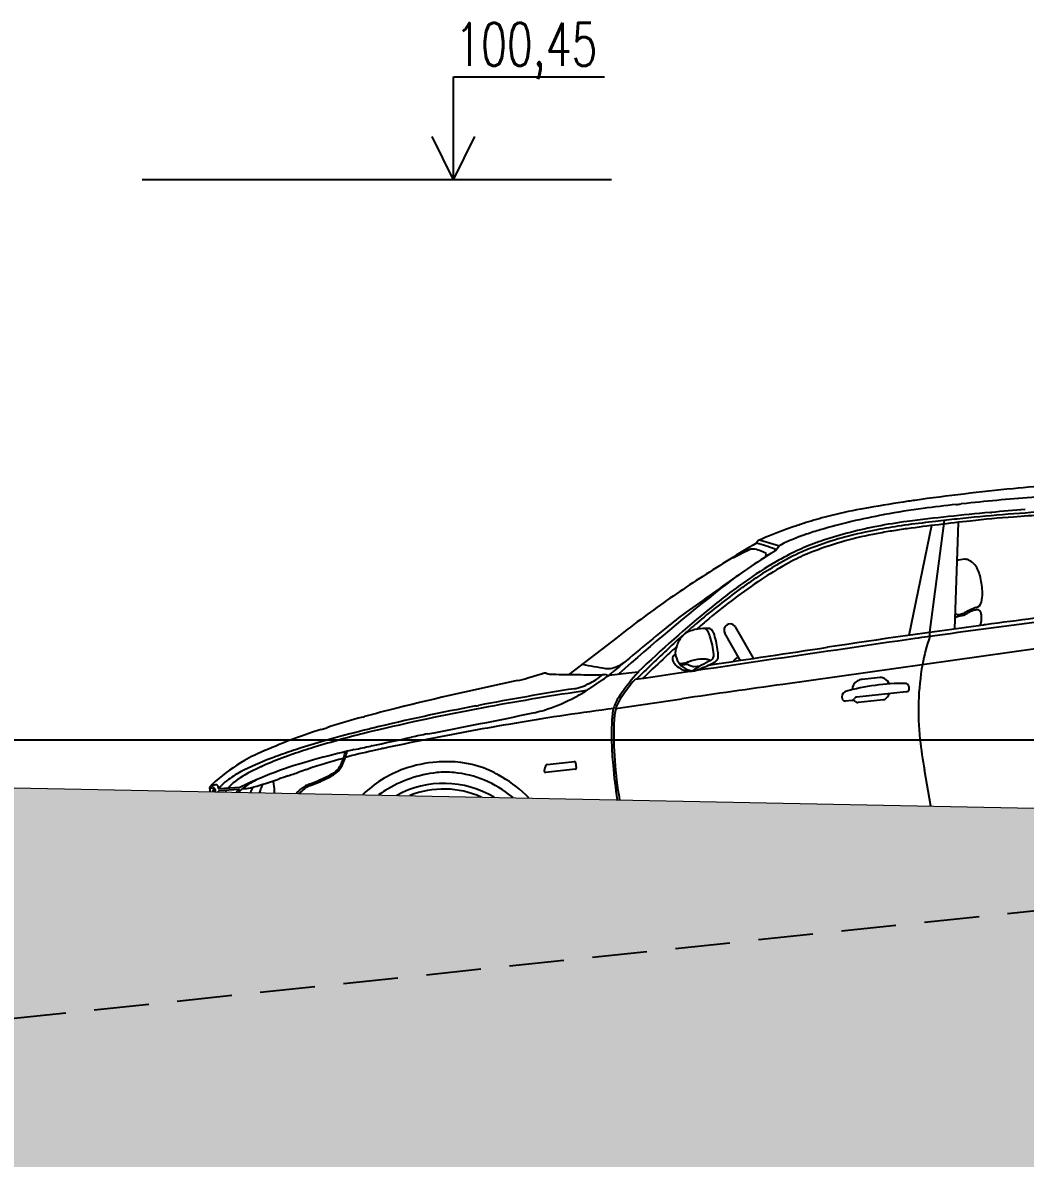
# Model space of a CAD drawing. Header units: metres. Extents: x -442 to 316, y -503 to 125.
# Drawn here: x -4.804 to -1.316, y 16.288 to 20.271 of the extents above; entities that cross this region are included whole.
import ezdxf

# ---------------------------------------------------------------- set-up
doc = ezdxf.new("R2010")
doc.units = ezdxf.units.M
doc.linetypes.add('DASHED', pattern=[19.05, 12.7, -6.35])
for name, color, linetype in [('FIGURE_SAGOME', 252, 'Continuous'), ('popis', 6, 'Continuous'), ('SRAFA', 251, 'Continuous'), ('SRAFY', 3, 'Continuous'), ('ZDIVO', 1, 'Continuous')]:
    doc.layers.add(name, color=color, linetype=linetype)
doc.styles.add('ROMANS', font='romans.shx', dxfattribs={"width": 0.7})

msp = doc.modelspace()

# ---------------------------------------------------------------- hatches: boundary and pattern name
at = {"layer": 'SRAFA', "linetype": 'Continuous'}
msp.add_hatch(color=256, dxfattribs=at).paths.add_polyline_path([(-35.530865, 19.774438), (-35.530865, 16.287732), (5.933, 16.287732), (5.933, 17.274438), (3.108387, 17.274438), (3.108387, 17.474438), (1.867037, 17.474438), (-5.132963, 17.614438), (-7.006338, 17.716752), (-24.302963, 19.049174), (-33.717793, 19.774438)])

# ---------------------------------------------------------------- linework, layer by layer
at = {"layer": 'FIGURE_SAGOME', "linetype": 'Continuous'}
for p, q in [((-1.860873, 18.58278), (-1.88792, 18.578011)), ((-1.520696, 18.598004), (-1.538758, 18.596041)), ((-1.436257, 18.566522), (-1.438502, 18.566325)), ((-1.805598, 18.558868), (-1.809726, 18.558105)), ((-1.641924, 18.520888), (-1.72102, 18.138757)), ((-1.627857, 18.535296), (-1.663005, 18.531181)), ((-1.647738, 18.149575), (-1.597002, 18.538839)), ((-1.549565, 18.531967), (-1.562536, 18.160905)), ((-2.119368, 18.517561), (-2.146319, 18.508001)), ((-2.077821, 18.490454), (-2.083053, 18.48866)), ((-1.842234, 18.503978), (-1.859613, 18.500453)), ((-1.840881, 18.490999), (-1.846009, 18.490002)), ((-1.831921, 18.517957), (-1.840085, 18.516333)), ((-1.779761, 18.501911), (-1.786142, 18.500854)), ((-2.251253, 18.460615), (-2.251197, 18.460091)), ((-2.250165, 18.463577), (-2.250519, 18.463136)), ((-2.239987, 18.470842), (-2.170713, 18.450588)), ((-2.173287, 18.447727), (-2.183067, 18.434797)), ((-2.217936, 18.416288), (-2.21749, 18.417312)), ((-2.185292, 18.432903), (-2.18853, 18.431191)), ((-2.183726, 18.435434), (-2.183308, 18.434479)), ((-2.136842, 18.420188), (-2.137753, 18.419726)), ((-2.178493, 18.385059), (-2.181737, 18.383138)), ((-2.146414, 18.38685), (-2.148366, 18.385764)), ((-1.478726, 18.362228), (-1.479407, 18.363935)), ((-2.4381, 18.34392), (-2.460562, 18.329357)), ((-2.291029, 18.325462), (-2.291893, 18.324849)), ((-1.46855, 18.253708), (-1.468284, 18.254682)), ((-1.55337, 18.211945), (-1.552485, 18.211841)), ((-1.537536, 18.213249), (-1.536817, 18.213476)), ((-1.490145, 18.226693), (-1.490575, 18.226617)), ((-2.450725, 18.1878), (-2.451852, 18.18685)), ((-2.42546, 18.158902), (-2.429229, 18.162931)), ((-2.415749, 18.197525), (-2.41727, 18.19626)), ((-2.324671, 18.167819), (-2.26295, 18.058761)), ((-1.561007, 18.199353), (-1.561195, 18.199258)), ((-1.467937, 18.195717), (-1.467728, 18.199732)), ((-2.735913, 18.131804), (-2.903884, 18.002307)), ((-2.307484, 18.052118), (-2.361021, 18.146716)), ((-1.647503, 18.134611), (-1.647738, 18.149575)), ((-2.52986, 18.098076), (-2.531904, 18.091273)), ((-1.271939, 18.092544), (-2.159268, 17.968059)), ((-2.722053, 18.037771), (-2.710438, 18.045056)), ((-2.54003, 18.045833), (-2.540111, 18.045951)), ((-2.52995, 18.060429), (-2.52989, 18.060254)), ((-2.488873, 18.04607), (-2.493806, 18.044387)), ((-2.42553, 18.055244), (-2.426789, 18.055442)), ((-2.3953, 18.046642), (-2.39393, 18.047616)), ((-2.388067, 18.05259), (-2.388195, 18.052461)), ((-2.384203, 18.061585), (-2.384181, 18.062055)), ((-3.046476, 17.990389), (-2.995092, 18.005619)), ((-2.965153, 18.003663), (-2.948692, 18.003248)), ((-2.764044, 18.00056), (-2.695371, 18.007855)), ((-2.695371, 18.007855), (-2.662646, 18.01133)), ((-2.662646, 18.01133), (-2.662601, 18.011335)), ((-2.487894, 18.036494), (-2.470796, 18.029991)), ((-2.468746, 18.029725), (-2.446346, 18.032104)), ((-2.835579, 17.969873), (-2.845238, 17.965306)), ((-2.787558, 17.983523), (-2.835068, 17.951394)), ((-2.770246, 17.999579), (-2.767729, 17.997734)), ((-1.820132, 17.991943), (-1.883031, 17.985262)), ((-2.723707, 17.933035), (-2.731663, 17.921387)), ((-2.717406, 17.928594), (-2.725362, 17.916946)), ((-1.729663, 17.941854), (-1.902261, 17.923522)), ((-2.740113, 17.884679), (-2.510381, 17.917981)), ((-1.919362, 17.912391), (-1.941195, 17.910072)), ((-1.905482, 17.907041), (-1.914859, 17.913879)), ((-1.910481, 17.918467), (-1.911141, 17.917446)), ((-1.808802, 17.914396), (-1.897702, 17.904954)), ((-3.620709, 17.854308), (-3.615288, 17.855802)), ((-2.751571, 17.868175), (-2.751677, 17.867459)), ((-2.743995, 17.866996), (-2.744102, 17.86628)), ((-3.766089, 17.810944), (-3.746406, 17.817155)), ((-3.585894, 17.815746), (-3.59239, 17.814166)), ((-3.564513, 17.810107), (-3.586538, 17.804857)), ((-3.080262, 17.834518), (-3.113993, 17.828802)), ((-3.733834, 17.777123), (-3.741474, 17.77499)), ((-3.863845, 17.72503), (-3.884359, 17.717887)), ((-3.683646, 17.730283), (-3.683965, 17.733278)), ((-3.555579, 17.743788), (-3.586956, 17.736875)), ((-3.967416, 17.684834), (-3.972485, 17.682588)), ((-3.923223, 17.716828), (-3.927697, 17.715184)), ((-3.792406, 17.705076), (-3.826309, 17.695506)), ((-3.700405, 17.682644), (-3.698653, 17.686139)), ((-3.693185, 17.685383), (-3.690304, 17.691632)), ((-3.320288, 17.698584), (-3.333389, 17.698626)), ((-2.979503, 17.689246), (-2.883965, 17.699394)), ((-2.88025, 17.696346), (-2.878162, 17.676688)), ((-2.752754, 17.717534), (-2.750242, 17.686712)), ((-2.7453, 17.720273), (-2.744041, 17.702482)), ((-4.032765, 17.670085), (-4.036907, 17.66804)), ((-3.816739, 17.671931), (-3.812326, 17.673432)), ((-3.733941, 17.646746), (-3.732437, 17.647559)), ((-3.7211, 17.660685), (-3.719701, 17.661595)), ((-3.303417, 17.661094), (-3.303932, 17.661144)), ((-3.135659, 17.645046), (-3.149459, 17.653013)), ((-2.881154, 17.672927), (-2.985163, 17.66188)), ((-1.64471, 17.544673), (-1.666758, 17.670662)), ((-4.13965, 17.616464), (-4.154041, 17.607926)), ((-4.141311, 17.606612), (-4.152977, 17.605373)), ((-4.129944, 17.618379), (-4.130123, 17.618421)), ((-4.125281, 17.6149), (-4.125373, 17.615051)), ((-4.121901, 17.60543), (-4.123867, 17.611774)), ((-4.048918, 17.609275), (-4.120753, 17.60463)), ((-4.10016, 17.627915), (-4.100706, 17.627451)), ((-4.056942, 17.636287), (-4.059308, 17.634565)), ((-3.985771, 17.637709), (-4.012824, 17.626008)), ((-3.97725, 17.641395), (-3.985771, 17.637709)), ((-3.974946, 17.607734), (-3.975519, 17.606219)), ((-3.918171, 17.636875), (-3.911787, 17.639084)), ((-3.832394, 17.606533), (-3.831311, 17.607363)), ((-3.81549, 17.616857), (-3.814424, 17.617341)), ((-3.803382, 17.615987), (-3.788874, 17.621606)), ((-3.555914, 17.63555), (-3.556246, 17.635341)), ((-4.151519, 17.601465), (-4.151742, 17.60357)), ((-4.120554, 17.598441), (-4.052317, 17.603223)), ((-3.099335, 17.574848), (-3.102571, 17.577512))]:
    msp.add_line(p, q, dxfattribs=at)
for centre, radius, start, end in [((-1.735761, 17.206691), 0.764776, 89.786328, 105.598485), ((-1.884364, 17.950202), 0.033693, 119.215902, 181.322005), ((-1.878122, 17.93904), 0.046482, 96.062991, 119.215902), ((-1.817767, 17.969673), 0.022395, 55.958741, 96.062991), ((-1.836275, 17.942276), 0.055458, 29.609375, 55.958741), ((-1.73295, 17.960264), 0.011198, 47.666057, 89.786328), ((-1.737826, 17.954912), 0.018438, 344.59714, 47.666057), ((-1.93384, 17.924555), 0.020368, 119.771457, 201.416305), ((-1.938394, 17.932515), 0.011198, 105.598485, 119.771457), ((-1.901078, 17.912387), 0.011198, 96.062991, 147.113865), ((-1.819884, 17.942457), 0.030806, 300.321975, 346.867429), ((-1.730846, 17.952989), 0.011198, 276.062991, 344.59714), ((-1.942377, 17.921207), 0.011198, 201.416305, 276.062991), ((-1.920545, 17.923526), 0.011198, 276.062991, 327.113865), ((-1.898884, 17.916089), 0.011198, 233.899814, 276.062991), ((-1.809985, 17.925531), 0.011198, 276.062991, 300.321975), ((-3.339232, 17.282469), 0.341078, 59.074565, 118.63391), ((-3.339232, 17.282469), 0.321084, 66.072962, 111.635512)]:
    msp.add_arc(centre, radius, start, end, dxfattribs=at)
for centre, major_axis, ratio, start_param, end_param in [((-0.508625, 10.02078), (-0.915767, 8.621749), 0.98522167, -0.00781021, 0.03247485), ((-0.955561, 14.560951), (-0.433908, 4.085147), 0.98522167, -0.0428763, -0.00781021), ((-0.877651, 12.940492), (-0.60497, 5.695662), 0.98522167, 0.04295608, 0.06770543), ((-1.386179, 16.34807), (-0.24106, 2.269526), 0.98522167, 0.03247485, 0.04295608), ((-0.758019, 11.575438), (-0.746097, 7.024347), 0.98522167, -0.03256779, 0.00239608), ((-1.633262, 17.116642), (-0.156689, 1.475192), 0.98522167, 0.06770543, 0.14931817), ((-1.273024, 15.640331), (-0.313378, 2.950384), 0.98522167, 0.02919611, 0.07579058), ((-0.772265, 11.05527), (-0.796449, 7.4984), 0.98522167, -0.01761002, 0.02139949), ((-1.182511, 14.971856), (-0.384628, 3.621195), 0.98522167, -0.00311703, 0.02919611), ((-1.883742, 21.772572), (-0.337484, 3.177337), 0.98522167, 3.13847562, 3.14398874), ((-0.837001, 11.805688), (-0.715683, 6.738), 0.98522167, -0.04736693, 0), ((-1.617741, 20.612543), (-0.216954, 2.042574), 0.98522167, 3.12398263, 3.12537645), ((-0.819136, 11.747535), (-0.723179, 6.808579), 0.98522167, -0.03362585, -0.0162162), ((-1.745313, 17.440397), (-0.12053, 1.134763), 0.98522167, 0.19369278, 0.23171793), ((-1.561781, 16.84012), (-0.186865, 1.759298), 0.98522167, 0.14931817, 0.19369278), ((-1.399288, 16.308883), (-0.24151, 2.273767), 0.98522167, 0.07579058, 0.17585093), ((-1.524415, 16.950415), (-0.168742, 1.588668), 0.98522167, 0.02139949, 0.08920323), ((-1.268456, 15.151589), (-0.359383, 3.383518), 0.98522167, 0.01055517, 0.03960969), ((-0.47745, 9.172731), (-0.995005, 9.367758), 0.98522167, 0.00374109, 0.02757485), ((-0.784423, 11.310673), (-0.768261, 7.233015), 0.98522167, 0, 0.01055517), ((-1.008129, 13.999512), (-0.48212, 4.539053), 0.98522167, -0.02974171, 0.00374109), ((-0.992043, 13.78969), (-0.504347, 4.748316), 0.98522167, -0.05153988, -0.02974171), ((-1.684896, 17.179245), (-0.148682, 1.399808), 0.98522167, 0.23171793, 0.30568486), ((-1.85866, 17.820619), (-0.074487, 0.701275), 0.98522167, 0.22140449, 0.34970032), ((-1.714722, 17.409468), (-0.12053, 1.134763), 0.98522167, 0.17585093, 0.22140449), ((-1.605382, 17.213276), (-0.138597, 1.30486), 0.98522167, 0.09051175, 0.26090255), ((-1.60454, 17.231349), (-0.13538, 1.274572), 0.98522167, 0.08497478, 0.26418092), ((-1.537056, 16.971612), (-0.166285, 1.56554), 0.98522167, 0.08920323, 0.21594966), ((-1.528973, 16.937593), (-0.168742, 1.588668), 0.98522167, 0.03960969, 0.09293275), ((-1.453913, 16.473937), (-0.216954, 2.042574), 0.98522167, 0.05749218, 0.08497478), ((-1.484447, 16.700207), (-0.192848, 1.815621), 0.98522167, 0.02757485, 0.05749218), ((0.694323, 13.384248), (-0.621406, 5.850401), 0.98522167, 0.42556105, 0.46342369), ((-2.247899, 18.460972), (-0.000362, 0.003404), 0.98522167, 0.78191643, 1.57079633), ((-2.424891, 17.802952), (-0.071929, 0.6772), 0.98522167, -0.46897253, -0.36921114), ((-2.232699, 18.449147), (-0.002411, 0.022695), 0.98522167, 0.30568486, 0.78191643), ((-2.15543, 18.433798), (-0.002411, 0.022695), 0.98522167, 0.34970032, 0.80994688), ((-1.725787, 17.590102), (-0.098014, 0.922777), 0.98522167, 0.27664294, 0.35884521), ((-1.815605, 17.815909), (-0.072318, 0.680858), 0.98522167, 0.21594966, 0.27664294), ((-1.248654, 16.835382), (-0.19612, 1.846426), 0.98522167, 0.43229134, 0.55311649), ((-2.330721, 18.412552), (-0.000362, 0.003404), 0.98522167, 2.18310134, 3.51212073), ((-1.789879, 17.351381), (-0.125682, 1.183266), 0.98522167, 0.314715, 0.37052807), ((-2.264721, 18.425693), (-0.001446, 0.013617), 0.98522167, -0.24656028, 0.314715), ((-2.28263, 18.296022), (-0.015285, 0.143901), 0.98522167, -0.57400792, -0.24656028), ((-2.232338, 18.422784), (-0.001687, 0.015887), 0.98522167, 3.59638799, 4.18932405), ((-2.219999, 18.421985), (-0.000362, 0.003404), 0.98522167, 4.66738332, 5.70917739), ((-2.226925, 18.421568), (-0.001105, 0.010407), 0.98522167, 4.18932405, 4.66738332), ((-2.185398, 18.425118), (-0.000723, 0.006809), 0.98522167, 0.37538455, 0.43229134), ((-2.18989, 18.432671), (-0.000723, 0.006809), 0.98522167, -1.25953762, -0.46897253), ((-2.188424, 18.438976), (-0.000723, 0.006809), 0.98522167, 3.5169772, 3.95153954), ((-1.733365, 17.603103), (-0.096424, 0.907811), 0.98522167, 0.35884521, 0.41733639), ((-1.734686, 17.616157), (-0.094003, 0.885018), 0.98522167, 0.31283008, 0.42321086), ((-1.758341, 17.671604), (-0.086138, 0.810968), 0.98522167, 0.30393114, 0.3965807), ((-1.90897, 18.012463), (-0.048212, 0.453905), 0.98522167, 0.26090255, 0.31283008), ((-1.899808, 18.001119), (-0.048212, 0.453905), 0.98522167, 0.26418092, 0.30393114), ((-1.52667, 18.335063), (-0.007232, 0.068086), 0.98522167, -0.10630201, 0.31390233), ((-1.526665, 18.329725), (-0.007796, 0.073395), 0.98522167, -0.12534143, -0.10630201), ((-1.525965, 18.369283), (-0.003616, 0.034043), 0.98522167, -0.64331297, -0.12534144), ((-1.385074, 17.002907), (-0.168742, 1.588668), 0.98522167, 0.42321086, 0.51878498), ((-1.45875, 17.120872), (-0.15518, 1.460983), 0.98522167, 0.41733639, 0.50506827), ((-1.551045, 17.28486), (-0.132583, 1.24824), 0.98522167, 0.3965807, 0.47872854), ((-1.544729, 18.337285), (-0.007555, 0.071126), 0.98522167, -1.29318788, -0.64331297), ((-1.614207, 18.306953), (-0.015669, 0.147519), 0.98522167, -1.45100923, -1.29318788), ((-0.637837, 15.443374), (-0.36159, 3.40429), 0.98522167, 0.46342369, 0.52880464), ((8.13336, 3.038893), (-1.964243, 18.492929), 0.98522167, 0.49907324, 0.51135564), ((-1.024121, 16.477941), (-0.234692, 2.209571), 0.98522167, 0.47872854, 0.58136853), ((-0.999011, 16.453609), (-0.24106, 2.269526), 0.98522167, 0.50506827, 0.57094438), ((-1.747983, 18.275999), (-0.030386, 0.28608), 0.98522167, 4.64248009, 4.83217608), ((2.402211, 12.055788), (-0.833962, 7.851571), 0.98522167, 0.55311649, 0.61320649), ((-0.76076, 16.125102), (-0.282928, 2.663704), 0.98522167, 0.51878498, 0.58742722), ((-1.565828, 18.282352), (-0.010848, 0.102129), 0.98522167, 4.3352858, 4.64248009), ((-1.493602, 18.260814), (-0.002786, 0.02623), 0.98522167, 3.26332977, 4.3352858), ((1.843783, 12.026594), (-0.809294, 7.619328), 0.98522167, 0.52880464, 0.54433744), ((0.164781, 14.98469), (-0.439856, 4.141148), 0.98522167, 0.57094438, 0.65273181), ((-1.712924, 17.101431), (-0.144636, 1.361716), 0.98522167, 0.51135564, 0.57653752), ((-1.521075, 18.117885), (-0.0096, 0.09038), 0.98522167, 0.20477107, 0.35473783), ((-1.549337, 18.248213), (-0.003857, 0.036312), 0.98522167, 2.71310397, 2.92188133), ((-1.548409, 18.248494), (-0.003898, 0.036698), 0.98522167, 2.92188133, 3.33783702), ((-1.534077, 18.158803), (-0.005062, 0.04766), 0.98522167, 0.0541817, 0.20477107), ((-1.552138, 18.271294), (-0.006972, 0.065639), 0.98522167, 3.19577436, 3.58597572), ((-1.556989, 18.278865), (-0.007232, 0.068086), 0.98522167, 3.33783702, 3.49994103), ((0.050673, 15.028325), (-0.376485, 3.544529), 0.98522167, 0.35056076, 0.35834838), ((-1.493285, 18.174096), (-0.005062, 0.04766), 0.98522167, 0.36491566, 0.44438307), ((-1.375044, 17.93888), (-0.032921, 0.309941), 0.98522167, 0.31825841, 0.36491566), ((-1.472374, 18.168395), (-0.007232, 0.068086), 0.98522167, 0.12173711, 0.35056076), ((-1.482362, 18.179402), (-0.005062, 0.04766), 0.98522167, 0.06741124, 0.31825841), ((-1.482372, 18.182009), (-0.004791, 0.045104), 0.98522167, -0.1047355, 0.06741124), ((-1.482461, 18.21595), (-0.001205, 0.011348), 0.98522167, -0.6120528, -0.1047355), ((-1.484971, 18.211348), (-0.001762, 0.016586), 0.98522167, -1.20414049, -0.6120528), ((-1.480352, 18.213737), (-0.001205, 0.011348), 0.98522167, -1.43565027, -1.20414049), ((-1.528481, 18.201808), (-0.00652, 0.061381), 0.98522167, 4.63806259, 4.84753504), ((-1.512644, 18.202289), (-0.004821, 0.045391), 0.98522167, 4.55206065, 4.63806259), ((13.85569, -2.326169), (-2.785739, 26.227136), 0.98522167, 0.57653752, 0.58575138), ((-0.752791, 16.113049), (-0.284451, 2.678041), 0.98522167, 0.58742722, 0.61202974), ((-2.42801, 18.002282), (-0.016971, 0.159778), 0.98522167, -0.18092642, 0.31475673), ((-0.130247, 15.37027), (-0.385696, 3.631242), 0.98522167, 0.58136853, 0.59708236), ((-2.417205, 18.151084), (-0.001205, 0.011348), 0.98522167, -0.59428627, -0.18092642), ((-2.342846, 18.157268), (-0.002248, 0.02116), 0.98522167, -1.15614761, 1.98544505), ((2.997556, -15.28473), (-3.565318, 33.566706), 0.98522167, 0.02706681, 0.04354605), ((15.395068, -107.772837), (-13.420045, 126.346863), 0.98522167, 0.02579521, 0.02922404), ((-1.54355, 18.200022), (-0.008116, 0.076412), 0.98522167, 4.25087169, 4.55206065), ((-0.858494, 13.650082), (-0.48212, 4.539053), 0.98522168, 0.02545442, 0.02706681), ((5.326977, -33.334014), (-5.48753, 51.663928), 0.98522167, 0.02207218, 0.02545442), ((80.132841, -546.749072), (-60.287408, 567.59311), 0.98522168, 0.0386157, 0.04036758), ((-0.752791, 16.113049), (-0.284451, 2.678041), 0.98522167, 0.61514209, 0.64036497), ((-2.425137, 18.065389), (-0.011734, 0.110472), 0.98522167, 0.78328398, 1.16782784), ((-2.473531, 18.105259), (-0.005062, 0.04766), 0.98522167, 0.31475673, 0.78328398), ((-2.461291, 18.124397), (-0.005303, 0.04993), 0.98522167, -1.27283056, -0.91727791), ((-2.498491, 18.108317), (-0.009642, 0.090781), 0.98522167, -1.36184367, -1.27283056), ((-2.708526, 18.039224), (-0.033331, 0.313805), 0.98522167, -1.57042035, -1.36184367), ((-2.423097, 18.139809), (-0.002555, 0.024058), 0.98522167, -1.1155996, -0.59428627), ((-2.440613, 18.127845), (-0.004821, 0.045391), 0.98522167, -1.38212722, -1.10054609), ((-2.743563, 18.035044), (-0.038771, 0.365019), 0.98522167, -1.54518304, -1.38212722), ((-1.043944, 13.610505), (-0.48212, 4.539053), 0.98522167, 0.02922404, 0.0386157), ((-1.070647, 17.922429), (-0.065704, 0.618587), 0.98522167, 1.11839186, 1.28176488), ((1.817448, 13.292884), (-0.689597, 6.492411), 0.98522167, 0.64036497, 0.66445714), ((-0.130247, 15.37027), (-0.385696, 3.631242), 0.98522167, 0.62253601, 0.64035781), ((-2.484711, 18.079046), (-0.005222, 0.049166), 0.98522167, 1.25794548, 1.74353389), ((-2.51039, 18.084558), (-0.002411, 0.022695), 0.98522167, 1.16782784, 1.25794548), ((-24.352806, 167.259433), (-15.931071, 149.987642), 0.98522167, 3.18233214, 3.18513871), ((-2.496503, 18.067801), (-0.012053, 0.113476), 0.98522167, 4.55773819, 4.73800227), ((3.64342, 11.229597), (-0.980543, 9.231607), 0.98522167, 0.64035781, 0.65089449), ((-2.525042, 18.056602), (-0.001971, 0.018559), 0.98522167, 0.34582097, 2.0764346), ((-2.475536, 18.091416), (-0.008437, 0.079433), 0.98522167, 2.07271298, 2.41338957), ((-2.431275, 18.094476), (-0.011182, 0.105279), 0.98522167, 1.74353389, 1.79398581), ((-2.46751, 18.081777), (-0.007069, 0.066555), 0.98522167, 1.79398581, 2.77057802), ((-2.513213, 18.10246), (-0.006472, 0.06093), 0.98522167, 2.91910074, 3.36142941), ((-2.561159, 18.262382), (-0.024106, 0.226953), 0.98522167, 3.36142941, 3.37093097), ((-2.425584, 17.868989), (-0.019877, 0.187133), 0.98522167, 0.01461005, 0.22933832), ((-2.102902, 17.428467), (-0.073532, 0.692284), 0.98522167, 0.3574412, 0.46272152), ((-2.438572, 17.976513), (-0.008437, 0.079433), 0.98522167, -0.25766365, 0.01461005), ((-2.440886, 17.952387), (-0.010995, 0.103514), 0.98522167, -0.40925294, -0.25766365), ((-2.419494, 18.070035), (-0.00217, 0.020426), 0.98522167, 3.49903386, 4.71276496), ((-2.43412, 18.102756), (-0.007232, 0.068086), 0.98522167, 3.48088619, 3.64727069), ((-2.41981, 18.085025), (-0.004821, 0.045391), 0.98522167, 3.64727069, 3.81763965), ((-2.397806, 18.062281), (-0.00146, 0.013742), 0.98522167, 3.81763965, 4.55773819), ((-2.217276, 17.930879), (-0.017499, 0.164753), 0.98522167, 0.5297507, 0.67818599), ((-2.98745, 17.979332), (-0.002893, 0.027234), 0.98522167, -0.3348698, 0.17969625), ((-2.951005, 18.138966), (-0.014429, 0.13585), 0.98522167, 2.80672285, 2.84417936), ((-2.963688, 18.072099), (-0.007232, 0.068086), 0.98522167, 2.84417936, 3.01248771), ((-2.851048, 22.565679), (-0.48212, 4.539053), 0.98522167, 3.01248771, 3.03169474), ((-2.430643, 20.26853), (-0.240157, 2.261027), 0.98522167, 2.84255437, 2.87938451), ((-2.769187, 18.068524), (-0.004821, 0.045391), 0.98522167, 2.87938451, 3.14062483), ((-2.775084, 18.12455), (-0.010771, 0.101411), 0.98522167, 3.14062483, 3.59011022), ((-3.037817, 18.363533), (-0.048212, 0.453905), 0.98522167, 3.68858203, 3.72734404), ((-2.186745, 17.554535), (-0.069979, 0.658838), 0.98522167, 0.708024, 0.85834779), ((-2.662529, 18.010654), (-0.000072, 0.000681), 0.98522167, 3.84961665, 6.28318531), ((-2.472518, 18.095616), (-0.008987, 0.08461), 0.98522167, 2.40522011, 2.40891531), ((-2.482103, 18.082175), (-0.007232, 0.068086), 0.98522167, 2.41385432, 3.39269482), ((-2.494623, 17.982514), (-0.005764, 0.054267), 0.98522167, -0.21234881, 0.24697064), ((-2.489461, 18.032221), (-0.000482, 0.004539), 0.98522167, -0.46329005, -0.21234881), ((-2.472975, 18.06125), (-0.004821, 0.045391), 0.98522167, 2.77057802, 3.39484758), ((-2.469228, 18.034264), (-0.000482, 0.004539), 0.98522167, 2.67830261, 3.14159265), ((-2.689657, 18.644891), (-0.070638, 0.665045), 0.98522167, 3.39484758, 3.48088619), ((-0.820864, 17.875088), (-0.092925, 0.874873), 0.98522167, 1.28176488, 1.57816617), ((-0.620953, 6.049034), (-1.287025, 12.117068), 0.98522167, 0.09914853, 0.13494231), ((-3.180207, 18.450401), (-0.050623, 0.476601), 0.98522167, 3.24074118, 3.3212889), ((-2.915941, 18.126192), (-0.018592, 0.175039), 0.98522167, 3.24802155, 3.42802206), ((-2.669207, 96.262123), (-8.267465, 77.836425), 0.98522167, 3.03169475, 3.03226829), ((-2.888218, 18.058408), (-0.010848, 0.102129), 0.98522167, 3.42802206, 3.47281442), ((-2.934734, 18.184661), (-0.025026, 0.235614), 0.98522167, 3.47281442, 3.72753038), ((-2.815901, 19.142618), (-0.12053, 1.134763), 0.98522167, 3.03226828, 3.06739988), ((-3.037817, 18.363533), (-0.048212, 0.453905), 0.98522167, 3.62423755, 3.68858203), ((-2.778125, 17.988489), (-0.001446, 0.013617), 0.98522167, -0.73095187, -0.07419277), ((-2.186745, 17.554535), (-0.069158, 0.651107), 0.98522167, 0.75288264, 0.85834779), ((-2.672414, 17.980087), (-0.000482, 0.004539), 0.98522167, 0.04036758, 0.75288264), ((8.85517, -61.108262), (-8.432948, 79.394409), 0.98522167, 0.03306744, 0.03757614), ((-0.975559, 5.892243), (-1.289795, 12.143145), 0.98522167, 0.05192536, 0.08005949), ((-1.23103, 7.08087), (-1.160241, 10.923419), 0.98522167, 0.04201163, 0.07404833), ((-3.211088, 18.569193), (-0.076683, 0.721955), 0.98522167, 3.38475593, 3.52741406), ((-2.90061, 18.054505), (-0.010848, 0.102129), 0.98522167, 3.19351801, 3.24802155), ((-3.085328, 18.331404), (-0.048212, 0.453905), 0.98522167, 3.52741406, 3.62423755), ((-2.422969, 13.451472), (-0.48212, 4.539053), 0.98522167, 0.13494231, 0.16089698), ((-1.894722, 10.739618), (-0.768634, 7.236521), 0.98522167, 0.07961108, 0.13068701), ((-1.901175, 10.715418), (-0.769852, 7.247991), 0.98522167, 0.07221782, 0.12631734), ((-7.40909, 40.327502), (-2.410598, 22.695264), 0.98522168, 3.22120373, 3.22165215), ((-1.607734, 9.048341), (-0.941006, 8.859371), 0.98522167, 0.02285078, 0.06113485), ((-3.119869, 18.315783), (-0.048212, 0.453905), 0.98522167, 3.23893847, 3.38475593), ((-2.617498, 17.847307), (-0.014532, 0.136819), 0.98522167, 0.99530826, 1.31424191), ((-2.617498, 17.847307), (-0.013711, 0.129088), 0.98522167, 0.99530826, 1.31424191), ((-2.651375, 17.864792), (-0.010464, 0.098512), 0.98522167, 0.85834779, 0.99530826), ((-2.651375, 17.864792), (-0.009642, 0.090781), 0.98522167, 0.85834779, 0.99530826), ((-2.658317, 14.299309), (-0.389148, 3.663741), 0.98522167, 0.16089698, 0.19699085), ((-7.841813, 41.404037), (-2.537657, 23.8915), 0.98522167, 3.22313671, 3.23893847), ((-1.73898, 17.786947), (-0.108939, 1.025636), 0.98522167, 1.40891983, 1.52791118), ((-2.532824, 17.833394), (-0.023722, 0.223336), 0.98522167, 1.31424191, 1.40891983), ((-1.73898, 17.786947), (-0.108118, 1.017905), 0.98522167, 1.40891983, 1.53120286), ((-2.532824, 17.833394), (-0.022901, 0.215605), 0.98522167, 1.31424191, 1.40891983), ((-3.22687, 16.067623), (-0.192848, 1.815621), 0.98522167, 0.19699085, 0.21435023), ((-2.505129, 13.294936), (-0.491075, 4.623364), 0.98522167, 0.13368038, 0.16412168), ((-3.065705, 15.583333), (-0.24106, 2.269526), 0.98522167, 0.12631734, 0.13486011), ((-3.062003, 15.594943), (-0.24106, 2.269526), 0.98522167, 0.130687, 0.13368038), ((-1.605109, 8.825697), (-0.964239, 9.078105), 0.98522167, 0.06113485, 0.07758061), ((-3.138285, 15.797686), (-0.222875, 2.098321), 0.98522167, 0.21435023, 0.31956725), ((-2.925894, 14.812737), (-0.324649, 3.056503), 0.98522167, 0.1653377, 0.19766225), ((-2.750022, 14.28609), (-0.382113, 3.597512), 0.98522167, 0.13486011, 0.18859666), ((-3.681159, 17.554967), (-0.024106, 0.226953), 0.98522168, 0.16412169, 0.16533771), ((-12.280653, 58.99694), (-4.452487, 41.919215), 0.98522167, 3.24496969, 3.24839642), ((-0.987426, 5.474247), (-1.324219, 12.467237), 0.98522167, 0.07758061, 0.10142952), ((-2.972908, 15.552932), (-0.24106, 2.269526), 0.98522167, 0.08154406, 0.10680376), ((0.041979, 17.973268), (-0.186024, 1.751379), 0.98522167, 1.57816617, 1.63923026), ((-3.151632, 15.570977), (-0.24106, 2.269526), 0.98522167, 0.21352395, 0.24281067), ((-3.182674, 15.727027), (-0.223124, 2.100666), 0.98522167, 0.18859666, 0.22597854), ((-3.328983, 16.112892), (-0.180795, 1.702145), 0.98522167, 0.19766225, 0.21352395), ((-3.049032, 15.021643), (-0.294222, 2.770042), 0.98522167, 0.11644978, 0.16684883), ((-3.893925, 17.788753), (-0.024088, 0.226783), 0.98522167, 4.16813333, 4.37162446), ((-3.701534, 17.728383), (-0.001928, 0.018156), 0.98522167, 4.32572495, 4.71238898), ((-3.110399, 15.540106), (-0.237465, 2.235683), 0.98522167, 0.10941037, 0.15330904), ((-3.45866, 16.84862), (-0.096424, 0.907811), 0.98522167, 0.10762107, 0.11644978), ((-45.308756, 211.419202), (-20.928024, 197.032903), 0.98522168, 3.24921374, 3.24951521), ((-3.448941, 17.084321), (-0.072318, 0.680858), 0.98522167, 0.10337704, 0.10792255), ((-3.362071, 16.851779), (-0.096424, 0.907811), 0.98522167, 0.10142953, 0.10941037), ((-3.674136, 17.083865), (-0.075786, 0.713505), 0.98522167, 0.42483213, 0.60062217), ((-3.850325, 17.387987), (-0.03857, 0.363124), 0.98522167, 0.31956725, 0.42483213), ((-3.555377, 16.679734), (-0.11632, 1.095127), 0.98522167, 0.24281067, 0.34810448), ((-3.474288, 16.45132), (-0.136636, 1.286397), 0.98522167, 0.18573292, 0.29819909), ((-3.487006, 16.574594), (-0.127944, 1.204567), 0.98522167, 0.23978671, 0.30682269), ((-3.663581, 17.070304), (-0.072318, 0.680858), 0.98522167, 0.22597854, 0.23978671), ((-3.582687, 16.816079), (-0.096424, 0.907811), 0.98522167, 0.16684883, 0.18573292), ((-3.270785, 16.047206), (-0.181163, 1.705615), 0.98522167, 0.14226662, 0.21876901), ((-3.754317, 17.714541), (-0.007232, 0.068086), 0.98522167, 3.69339098, 4.16813333), ((-3.883265, 17.781837), (-0.022193, 0.208942), 0.98522167, 4.1351617, 4.32572495), ((-3.330923, 17.253583), (-0.047023, 0.442711), 0.98522167, -0.03452927, 0.23101143), ((-3.33339, 17.287882), (-0.043391, 0.408515), 0.98522167, -0.10739669, -0.03452927), ((-3.320288, 17.341985), (-0.037671, 0.354664), 0.98522167, -0.56905972, -0.10739669), ((-2.941074, 17.65905), (-0.00532, 0.050088), 0.98522167, 0.85908627, 1.30493409), ((-2.979142, 17.685842), (-0.000362, 0.003404), 0.98522167, 0, 0.85908627), ((-2.883604, 17.695989), (-0.000362, 0.003404), 0.98522167, -1.57079633, 0), ((-2.416561, 17.744685), (-0.036159, 0.340429), 0.98522167, 1.52791118, 1.54593373), ((-1.366414, 17.798468), (-0.148836, 1.401263), 0.98522167, 1.54593373, 1.6319367), ((-2.61071, 17.729651), (-0.014464, 0.136172), 0.98522168, 1.53120286, 1.53507548), ((-1.366414, 17.798468), (-0.148045, 1.393814), 0.98522167, 1.53507548, 1.63293753), ((-3.854089, 17.297309), (-0.043739, 0.411797), 0.98522167, 0.36431133, 0.50495963), ((-3.739655, 17.141681), (-0.062282, 0.58637), 0.98522167, 0.3060645, 0.45152732), ((-3.95776, 17.503849), (-0.019285, 0.181562), 0.98522167, 0.34810448, 0.36431133), ((-4.334541, 18.51931), (-0.096424, 0.907811), 0.98522167, 3.44765715, 3.44841535), ((-0.618027, 7.919119), (-1.084769, 10.212869), 0.98522167, 0.22101797, 0.22410646), ((-5.739623, 23.185966), (-0.617261, 5.811381), 0.98522167, 3.36261062, 3.36982929), ((-2.879977, 14.858875), (-0.313378, 2.950384), 0.98522167, 0.21876901, 0.22823664), ((-4.060629, 18.301193), (-0.076801, 0.723066), 0.98522167, 3.39638927, 3.50438273), ((-3.946318, 18.049723), (-0.048212, 0.453905), 0.98522167, 3.4505046, 3.52595067), ((-3.812431, 17.804858), (-0.018079, 0.170214), 0.98522167, 3.50438273, 3.60638712), ((-3.797868, 17.771712), (-0.014854, 0.139844), 0.98522167, 3.52595067, 3.69339098), ((-3.750706, 17.71054), (-0.006138, 0.057785), 0.98522167, 3.60638712, 4.09193852), ((-3.718452, 17.692), (-0.00217, 0.020426), 0.98522167, 4.09193852, 4.1351617), ((-3.342172, 17.286051), (-0.043391, 0.408515), 0.98522167, 0.23101143, 0.44885542), ((-3.31565, 17.223246), (-0.046492, 0.437711), 0.98522167, 0.00281224, 0.44509874), ((-3.331199, 17.365876), (-0.031338, 0.295038), 0.98522167, -0.20079271, 0.00281224), ((-3.338412, 17.282143), (-0.040219, 0.378655), 0.98522167, -0.78706543, -0.20079271), ((-3.298978, 17.385377), (-0.032543, 0.306386), 0.98522167, -0.62232606, -0.56905973), ((-3.342091, 17.275538), (-0.04493, 0.423008), 0.98522167, -0.90170476, -0.62232606), ((-2.985645, 17.666419), (-0.000482, 0.004539), 0.98522167, 1.30493409, 3.14159265), ((-2.881516, 17.676331), (-0.000362, 0.003404), 0.98522167, 3.14159265, 4.71238898), ((-4.152753, 17.607003), (-0.000169, 0.001589), 0.98522167, 0.85055135, 2.70789235), ((-4.055983, 17.537653), (-0.012849, 0.12097), 0.98522167, 0.60062217, 0.85055135), ((-4.153978, 17.603333), (-0.000241, 0.00227), 0.98522167, 4.71238898, 5.84948501), ((-4.033243, 17.524901), (-0.014028, 0.132075), 0.98522167, 0.81175045, 0.91331228), ((-4.140588, 17.599803), (-0.000723, 0.006809), 0.98522167, -1.56239886, 0), ((-4.125046, 17.591211), (-0.003089, 0.029081), 0.98522167, 0.33990765, 0.42404685), ((-4.132647, 17.607311), (-0.001205, 0.011348), 0.98522167, -0.33379571, 0.33990765), ((-4.131587, 17.611147), (-0.000785, 0.007386), 0.98522167, -1.12163271, -0.33379571), ((-4.136738, 17.607704), (-0.001446, 0.013617), 0.98522167, -1.37322824, -1.12163271), ((-3.991699, 17.495397), (-0.018169, 0.171056), 0.98522167, 0.59113018, 0.76956322), ((-4.120828, 17.605769), (-0.000121, 0.001135), 0.98522167, 1.76836442, 3.1009538), ((-3.99169, 17.49651), (-0.018079, 0.170214), 0.98522167, 0.50495963, 0.59113018), ((-3.946353, 17.475167), (-0.020709, 0.19497), 0.98522167, 0.51705221, 0.73161265), ((-3.958329, 17.497128), (-0.018079, 0.170214), 0.98522167, 0.45152732, 0.51705221), ((-3.933112, 17.472), (-0.018079, 0.170214), 0.98522167, 0.54968082, 0.65034497), ((-4.048993, 17.610414), (-0.000121, 0.001135), 0.98522167, 3.1009538, 3.49464424), ((-3.730124, 16.957103), (-0.076799, 0.723045), 0.98522167, 0.29819909, 0.35305158), ((-4.05975, 17.861598), (-0.02724, 0.256456), 0.98522167, 3.11058318, 3.2258963), ((-3.89387, 17.420261), (-0.024966, 0.235048), 0.98522167, 0.29819909, 0.54968082), ((-3.946249, 17.570547), (-0.007397, 0.06964), 0.98522167, 0.86571096, 1.15485228), ((-4.03704, 17.742802), (-0.014464, 0.136172), 0.98522167, 3.2258963, 3.31193383), ((-4.437756, 19.170182), (-0.17112, 1.611062), 0.98522167, 3.31193383, 3.36569911), ((-3.891539, 17.573235), (-0.009642, 0.090781), 0.98522167, 1.09679675, 1.26647076), ((-3.868198, 17.565807), (-0.012257, 0.115393), 0.98522167, 0.97937542, 1.09679675), ((-4.078115, 17.5939), (-0.016111, 0.151682), 0.98522167, -1.49687466, -1.42301302), ((-4.062997, 17.596664), (-0.014464, 0.136172), 0.98522167, 4.5619385, 4.78631064), ((-3.449375, 17.1239), (-0.064628, 0.608464), 0.98522167, 0.56199204, 0.60376858), ((-3.723652, 17.460752), (-0.019285, 0.181562), 0.98522167, 0.54162089, 0.60935499), ((-3.781823, 17.541018), (-0.008777, 0.082629), 0.98522167, 0.31634741, 0.54162089), ((-3.781641, 17.551032), (-0.007232, 0.068086), 0.98522167, 0.2764719, 0.56199204), ((-3.758942, 17.49236), (-0.014464, 0.136172), 0.98522167, 0.25479662, 0.31634741), ((-3.720862, 17.398155), (-0.024627, 0.231861), 0.98522167, 0.25997359, 0.27647191), ((-3.627328, 17.195163), (-0.048212, 0.453905), 0.98522167, 0.25877196, 0.25997358), ((-3.973308, 18.111746), (-0.055366, 0.521259), 0.98522167, 3.40036462, 3.4505046), ((-3.354582, 17.305591), (-0.040939, 0.385432), 0.98522167, 0.44885542, 0.66428635), ((-4.091232, 17.544686), (-0.008571, 0.080694), 0.98522167, 0.77560048, 0.79976997), ((-4.158227, 17.600752), (-0.000723, 0.006809), 0.98522167, 3.91719313, 4.71238898), ((-4.033243, 17.524901), (-0.013285, 0.125075), 0.98522167, 0.83796677, 0.87991992), ((-4.176754, 17.59565), (-0.004626, 0.043552), 0.98522167, 4.58074484, 4.72078644), ((-4.247058, 17.619474), (-0.01355, 0.127571), 0.98522167, 4.41010027, 4.4286121), ((-4.120392, 17.596165), (-0.000241, 0.00227), 0.98522167, -0.03532546, 1.28701945), ((-3.704621, 17.28991), (-0.053033, 0.499296), 0.98522167, 0.80828512, 0.8164285), ((-3.624212, 17.22697), (-0.063902, 0.601625), 0.98522167, 0.80145906, 0.80828512), ((-3.975116, 17.510569), (-0.01271, 0.119665), 0.98522167, 0.59797762, 0.71162136), ((-3.923504, 17.461666), (-0.019578, 0.184322), 0.98522167, 0.65034497, 0.6801778), ((-4.052285, 17.602768), (-0.000048, 0.000454), 0.98522167, 3.73957027, 6.24785985), ((-1.170463, 14.479488), (-0.435871, 4.103636), 0.98522167, 0.60935499, 0.61302079), ((-3.378044, 17.326128), (-0.033748, 0.317734), 0.98522167, 0.44509874, 0.53192388), ((-3.325502, 17.291594), (-0.03857, 0.363124), 0.98522167, -0.79186457, -0.78706543)]:
    msp.add_ellipse(centre, major_axis=major_axis, ratio=ratio, start_param=start_param, end_param=end_param, dxfattribs=at)
at = {"layer": 'SRAFY', "linetype": 'Continuous'}
for p, q in [((-3.305453, 19.724438), (-3.305453, 20.082868)), ((-3.305453, 20.082868), (-2.779738, 20.082868)), ((-3.305453, 19.724438), (-3.379954, 19.875672)), ((-3.305453, 19.724438), (-3.230951, 19.875672)), ((-2.755126, 19.724438), (-4.388379, 19.724438)), ((1.567037, 17.774438), (-5.132963, 17.774438))]:
    msp.add_line(p, q, dxfattribs=at)
at = {"layer": 'SRAFY', "linetype": 'DASHED', "ltscale": 0.015}
msp.add_line((-5.132963, 16.774438), (1.567037, 17.48183), dxfattribs=at)
at = {"layer": 'ZDIVO', "linetype": 'Continuous', "lineweight": 0}
msp.add_line((-5.132963, 17.614438), (1.867037, 17.474438), dxfattribs=at)

# ---------------------------------------------------------------- texts
at = {"layer": 'popis', "linetype": 'Continuous', "insert": (-3.299351, 20.270632), "char_height": 0.15, "width": 2.20915077, "attachment_point": 1, "style": 'ROMANS'}
msp.add_mtext('100,45', dxfattribs=at)

doc.saveas('drawing.dxf')
